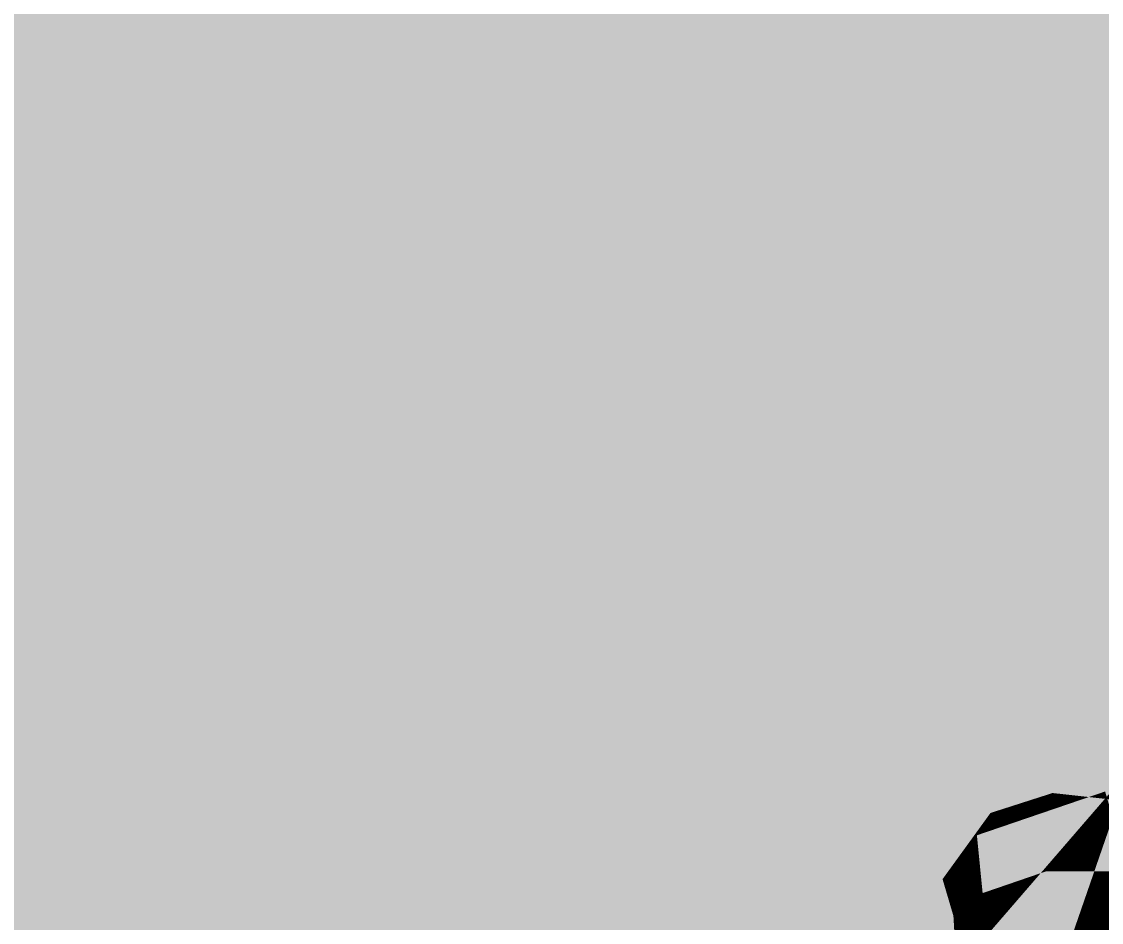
# Model space of a CAD drawing. Header units: millimetres. Extents: x -0.5 to 77.7, y -66.2 to -6.
# Drawn here: x 45.889 to 47.406, y -19.531 to -18.265 of the extents above; entities that cross this region are included whole.
import ezdxf

# ---------------------------------------------------------------- set-up
doc = ezdxf.new("R2010")
doc.units = ezdxf.units.MM
doc.header["$MEASUREMENT"] = 0
doc.layers.add('Inner1', color=7, linetype='Continuous', true_color=0x999966)
doc.layers.add('Top-Silkscreen-Layer', color=7, linetype='Continuous', true_color=0xffcc00)

msp = doc.modelspace()

# ---------------------------------------------------------------- hatches: boundary and pattern name
at = {"layer": 'Inner1'}
msp.add_hatch(color=256, dxfattribs=at).paths.add_polyline_path([(77.239, -6.4542), (77.239, -65.682), (-0.0229, -65.682), (-0.0229, -6.4542)])
at = {"layer": 'Top-Silkscreen-Layer'}
msp.add_hatch(color=256, dxfattribs=at).paths.add_polyline_path([(47.3284, -19.4852), (47.3221, -19.4939), (47.3268, -19.5098), (47.3672, -19.496), (47.3656, -19.4799), (47.3502, -19.4782)])

# ---------------------------------------------------------------- linework, layer by layer
at = {"layer": 'Top-Silkscreen-Layer', "const_width": 0.254}
msp.add_lwpolyline([(47.3427, -20.0118), (47.3424, -20.0017), (47.3388, -20.0121)], dxfattribs=at)
for points in [[(47.3291, -19.5929), (47.3319, -19.6426), (47.3688, -19.5999), (47.3633, -19.586), (47.3492, -19.586)], [(47.3284, -19.4852), (47.3221, -19.4939), (47.3268, -19.5098), (47.3672, -19.496), (47.3656, -19.4799), (47.3502, -19.4782)]]:
    msp.add_lwpolyline(points, close=True, dxfattribs=at)

doc.saveas('drawing.dxf')
